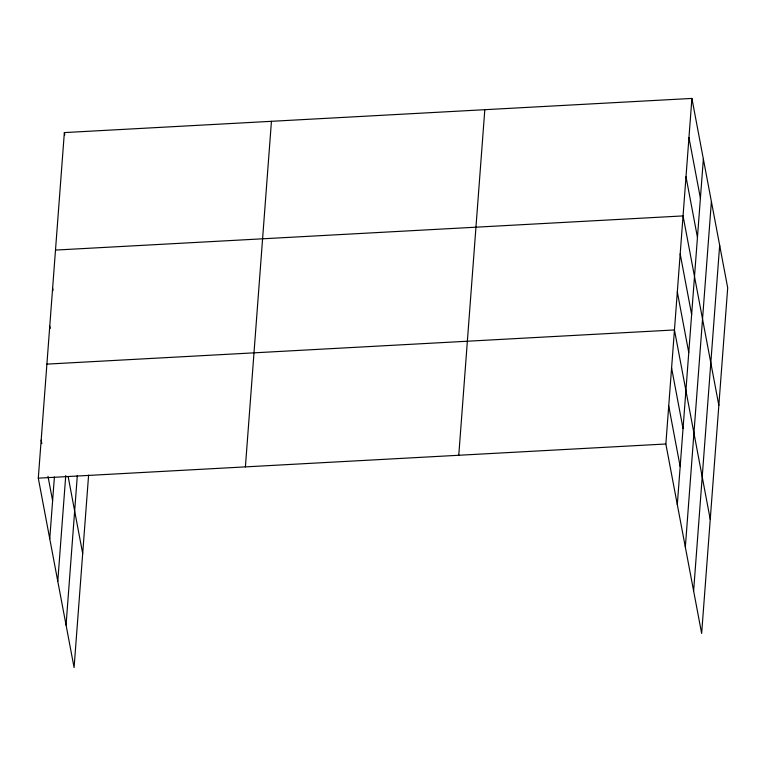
<?xml version="1.0" encoding="UTF-8"?>
<svg xmlns="http://www.w3.org/2000/svg" width="766" height="766" viewBox="0 0 766 766"><rect width="100%" height="100%" fill="white"/><g stroke="black" fill="none" stroke-linecap="round" stroke-linejoin="round"><path stroke-width="1.15" d="M88.597 475.14L74.091 667.579L38.3 478.156L64.354 132.585L691.909 98.421L727.7 287.844L701.646 633.415L665.855 443.993L691.909 98.421M49.752 538.757L54.405 476.988M57.785 581.27L65.752 475.542M66.058 625.066L77.337 475.389M245.398 466.877L271.442 121.315M458.767 455.263L484.811 109.701M677.307 504.593L703.36 159.022M685.34 547.096L711.394 201.535M693.613 590.902L719.667 245.331M55.497 250.08L683.052 215.916L718.843 405.338M46.898 364.118L674.453 329.955L710.245 519.377M38.3 478.156L665.855 443.993M688.96 137.583L700.402 198.183M686.001 176.755L697.453 237.355M680.189 253.929L691.641 314.529M677.316 291.942L688.768 352.542M671.591 367.967L683.042 428.567M668.728 405.98L680.17 466.58M64.354 132.585L64.794 134.921M52.624 288.093L53.065 290.419M49.761 326.105L50.202 328.432M68.126 476.452L82.69 553.54M41.163 440.144L41.824 443.638M47.99 476.27L52.615 500.744"/></g></svg>
